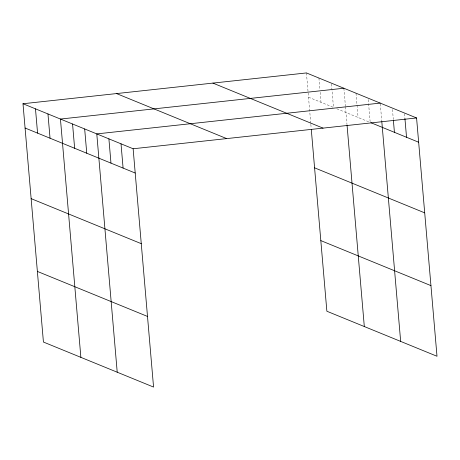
<?xml version="1.0" encoding="UTF-8"?>
<svg xmlns="http://www.w3.org/2000/svg" width="460" height="460" viewBox="0 0 460 460"><rect width="100%" height="100%" fill="white"/><g stroke="black" fill="none" stroke-linecap="round" stroke-linejoin="round"><path stroke-width="0.34" stroke-dasharray="2.3 1.72" d="M308.522 97.204L333.483 107.41L331.464 83.852M336.772 108.75L368.92 121.894M404.518 113.718L404.944 118.715M392.466 109.48L393.323 119.473M380.288 103.81L381.76 120.945M368.236 99.573L370.133 121.699M356 93.19L358.081 117.461M343.884 88.239L345.414 106.087M345.477 106.8L347.007 124.637M318.924 78.033L319.901 89.459M320.148 92.31L321.005 102.304M306.44 72.933L310.787 123.602M310.845 124.315L311.15 127.88"/><path stroke-width="0.69" d="M23 103.741L133.13 148.764L153.559 387.067L43.43 342.044L23 103.741L306.44 72.933L416.57 117.955L437 356.258L326.87 311.236L311.276 129.306M343.884 88.239L60.444 119.054L80.874 357.351M380.23 103.097L96.784 133.906L117.214 372.209M133.13 148.764L416.57 117.955M370.829 122.676L418.652 142.226M212.905 83.099L323.035 128.121M314.577 167.831L424.706 212.853M116.535 93.575L226.665 138.598M320.815 240.603L430.945 285.625M25.081 128.012L135.211 173.035M31.136 198.645L141.266 243.668M37.375 271.417L147.505 316.434M404.944 118.715L406.536 137.27M393.38 120.186L394.421 132.319M381.817 121.659L400.66 341.4M347.064 125.35L364.314 326.542M121.014 143.813L123.096 168.084M108.899 138.862L110.981 163.127M84.674 128.955L86.75 153.226M72.559 124.004L74.641 148.275M47.961 113.948L50.042 138.218M35.483 108.847L37.565 133.118"/></g></svg>
